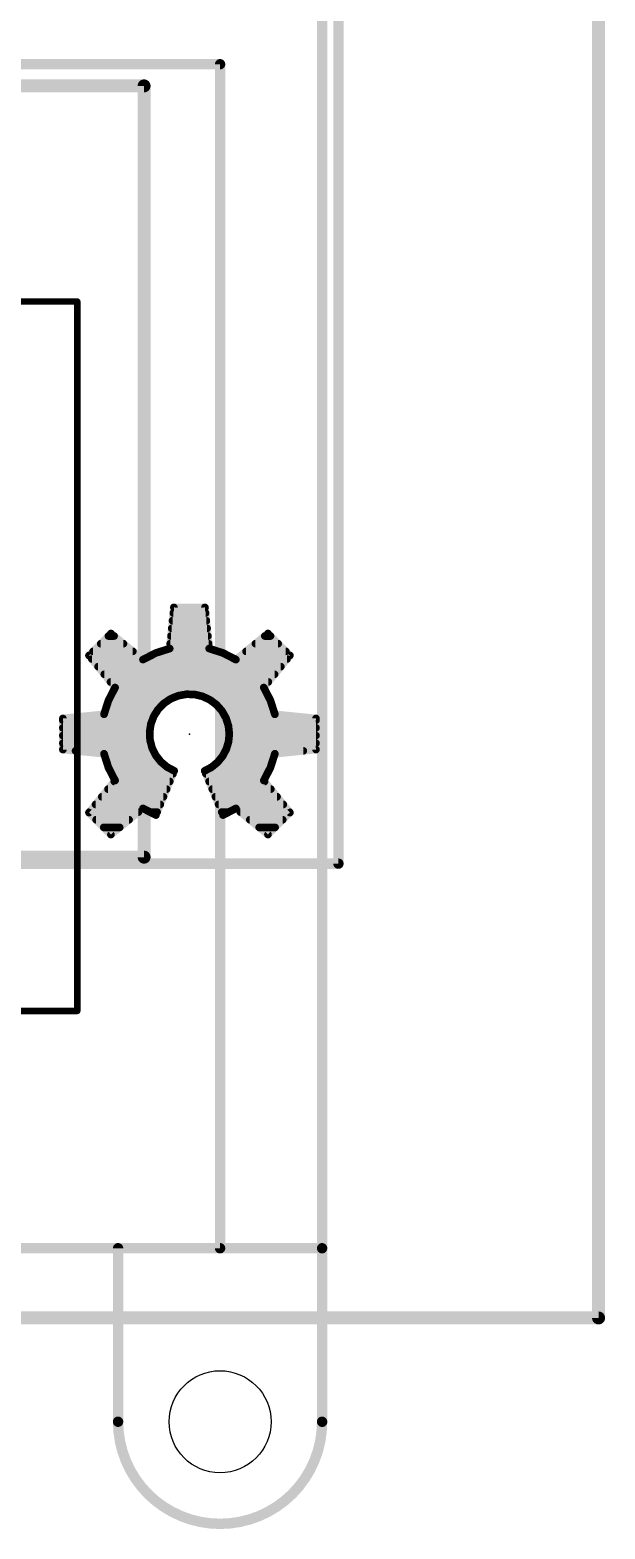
# Model space of a CAD drawing. Extents: x -5.1 to 50.9, y -12.7 to 61.1.
# Drawn here: x 39.67 to 50.95, y -4.15 to 25.23 of the extents above; entities that cross this region are included whole.
import ezdxf

# ---------------------------------------------------------------- set-up
doc = ezdxf.new("R2010")
doc.units = 0
for name, color, linetype in [('1', 12, 'CONTINUOUS'), ('16', 132, 'CONTINUOUS'), ('20', 53, 'CONTINUOUS'), ('21', 53, 'CONTINUOUS'), ('22', 53, 'CONTINUOUS'), ('24', 53, 'CONTINUOUS'), ('51', 53, 'CONTINUOUS')]:
    doc.layers.add(name, color=color, linetype=linetype)

msp = doc.modelspace()

# ---------------------------------------------------------------- linework, layer by layer
at = {"layer": '1', "const_width": 0.254}
for points in [[(50.82, 60.948), (50.82, -0.012)], [(50.82, -0.012), (0.02, -0.012)]]:
    msp.add_lwpolyline(points, dxfattribs=at)
at = {"layer": '1', "const_width": 0.127}
for points in [[(50.7565, -0.012, 1), (50.8835, -0.012)], [(50.82, -0.0755, 1), (50.82, 0.0515)]]:
    msp.add_lwpolyline(points, format="xyb", dxfattribs=at)
at = {"layer": '16', "const_width": 0.254}
for points in [[(50.82, 60.948), (50.82, -0.012)], [(50.82, -0.012), (0.02, -0.012)]]:
    msp.add_lwpolyline(points, dxfattribs=at)
at = {"layer": '16', "const_width": 0.127}
for points in [[(50.7565, -0.012, 1), (50.8835, -0.012)], [(50.82, -0.0755, 1), (50.82, 0.0515)]]:
    msp.add_lwpolyline(points, format="xyb", dxfattribs=at)
at = {"layer": '20', "const_width": 0.2032}
for points in [[(45.72, 8.89), (45.72, 31.75)], [(36.83, 8.89), (45.72, 8.89)]]:
    msp.add_lwpolyline(points, dxfattribs=at)
at = {"layer": '20', "const_width": 0.1016}
for points in [[(45.6692, 8.89, 1), (45.7708, 8.89)], [(45.72, 8.8392, 1), (45.72, 8.9408)]]:
    msp.add_lwpolyline(points, format="xyb", dxfattribs=at)
at = {"layer": '20'}
msp.add_circle((43.4, -2.046), 1, dxfattribs=at)
at = {"layer": '21', "const_width": 0.254}
for points in [[(8.89, 24.13), (41.91, 24.13)], [(41.91, 24.13), (41.91, 9.017)], [(8.89, 9.017), (41.91, 9.017)]]:
    msp.add_lwpolyline(points, dxfattribs=at)
at = {"layer": '21', "const_width": 0.127}
for points in [[(41.9735, 24.13, 1), (41.8465, 24.13)], [(41.91, 24.0665, 1), (41.91, 24.1935)], [(41.91, 8.9535, 1), (41.91, 9.0805)], [(41.8465, 9.017, 1), (41.9735, 9.017)]]:
    msp.add_lwpolyline(points, format="xyb", dxfattribs=at)
at = {"layer": '22', "const_width": 0.15}
for points in [[(42.4124, 13.1047), (42.4943, 13.9114)], [(42.483, 13.8), (43.115, 13.8)], [(42.4943, 13.9114), (43.1037, 13.9114)], [(43.1037, 13.9114), (43.1856, 13.1047)], [(42.4525, 13.5), (43.1455, 13.5)], [(42.4678, 13.65), (43.1302, 13.65)], [(40.829, 12.9692), (41.2598, 13.4)], [(41.0598, 13.2), (41.5051, 13.2)], [(41.2098, 13.35), (41.3211, 13.35)], [(41.2598, 13.4), (41.8882, 12.8876)], [(42.4221, 13.2), (43.1759, 13.2)], [(42.4373, 13.35), (43.1607, 13.35)], [(43.7098, 12.8876), (44.3382, 13.4)], [(44.0929, 13.2), (44.5382, 13.2)], [(44.2769, 13.35), (44.3882, 13.35)], [(44.3382, 13.4), (44.769, 12.9692)], [(41.3414, 12.3408), (40.829, 12.9692)], [(40.8854, 12.9), (41.873, 12.9)], [(40.9098, 13.05), (41.689, 13.05)], [(41.8882, 12.8876), (42.1413, 13.0179)], [(41.9123, 12.9), (43.6857, 12.9)], [(42.1413, 13.0179), (42.4124, 13.1047)], [(42.2415, 13.05), (43.3565, 13.05)], [(43.1856, 13.1047), (43.4567, 13.0179)], [(43.4567, 13.0179), (43.7098, 12.8876)], [(43.725, 12.9), (44.7126, 12.9)], [(43.909, 13.05), (44.6882, 13.05)], [(44.769, 12.9692), (44.2566, 12.3408)], [(41.0077, 12.75), (44.5903, 12.75)], [(41.1301, 12.6), (44.468, 12.6)], [(41.2111, 12.0877), (41.3414, 12.3408)], [(41.2524, 12.45), (44.3456, 12.45)], [(41.3204, 12.3), (44.2776, 12.3)], [(44.2566, 12.3408), (44.3869, 12.0877)], [(41.1243, 11.8166), (41.2111, 12.0877)], [(41.183, 12), (42.2695, 12)], [(41.2431, 12.15), (42.5065, 12.15)], [(42.3006, 12.0316), (42.1882, 11.9171)], [(42.434, 12.1208), (42.3006, 12.0316)], [(42.5827, 12.1808), (42.434, 12.1208)], [(42.7406, 12.2091), (42.5827, 12.1808)], [(42.901, 12.2046), (42.7406, 12.2091)], [(43.0571, 12.1674), (42.901, 12.2046)], [(43.2022, 12.0992), (43.0571, 12.1674)], [(43.0942, 12.15), (44.3549, 12.15)], [(43.3304, 12.0027), (43.2022, 12.0992)], [(43.4362, 11.8821), (43.3304, 12.0027)], [(43.3328, 12), (44.415, 12)], [(44.3869, 12.0877), (44.4737, 11.8166)], [(40.3176, 11.7347), (41.1243, 11.8166)], [(40.3176, 11.1253), (40.3176, 11.7347)], [(40.3176, 11.7), (42.0702, 11.7)], [(41.135, 11.85), (42.1451, 11.85)], [(42.1016, 11.7821), (42.0444, 11.6322)], [(42.1882, 11.9171), (42.1016, 11.7821)], [(43.5151, 11.7424), (43.4362, 11.8821)], [(43.4543, 11.85), (44.463, 11.85)], [(43.5638, 11.5896), (43.5151, 11.7424)], [(43.5286, 11.7), (45.2804, 11.7)], [(44.4737, 11.8166), (45.2804, 11.7347)], [(45.2804, 11.7347), (45.2804, 11.1253)], [(40.3176, 11.55), (42.0312, 11.55)], [(40.3176, 11.4), (42.0224, 11.4)], [(42.0444, 11.6322), (42.019, 11.4738)], [(42.019, 11.4738), (42.0265, 11.3136)], [(43.5803, 11.43), (43.5638, 11.5896)], [(43.5653, 11.2776), (43.5803, 11.43)], [(43.5679, 11.55), (45.2804, 11.55)], [(43.5773, 11.4), (45.2804, 11.4)], [(40.3176, 11.25), (42.0429, 11.25)], [(41.1243, 11.0434), (40.3176, 11.1253)], [(40.5668, 11.1), (42.0952, 11.1)], [(42.0265, 11.3136), (42.0665, 11.1582)], [(42.0665, 11.1582), (42.1375, 11.0144)], [(43.4486, 10.9959), (43.5208, 11.131)], [(43.5043, 11.1), (45.0312, 11.1)], [(43.5208, 11.131), (43.5653, 11.2776)], [(43.5569, 11.25), (45.2804, 11.25)], [(45.2804, 11.1253), (44.4737, 11.0434)], [(41.2111, 10.7723), (41.1243, 11.0434)], [(41.1542, 10.95), (42.1878, 10.95)], [(41.2022, 10.8), (42.3405, 10.8)], [(42.1375, 11.0144), (42.2363, 10.888)], [(42.2363, 10.888), (42.3589, 10.7845)], [(43.2331, 10.7804), (43.3515, 10.8775)], [(43.257, 10.8), (44.3958, 10.8)], [(43.3515, 10.8775), (43.4486, 10.9959)], [(43.4109, 10.95), (44.4438, 10.95)], [(44.4737, 11.0434), (44.3869, 10.7723)], [(40.829, 9.8908), (41.3414, 10.5192)], [(41.3414, 10.5192), (41.2111, 10.7723)], [(41.274, 10.65), (42.4759, 10.65)], [(41.3257, 10.5), (42.4138, 10.5)], [(42.5, 10.7082), (42.1412, 9.842)], [(42.3589, 10.7845), (42.5, 10.7082)], [(43.098, 10.7082), (43.2331, 10.7804)], [(43.4568, 9.842), (43.098, 10.7082)], [(43.1221, 10.65), (44.324, 10.65)], [(43.1842, 10.5), (44.2723, 10.5)], [(44.3869, 10.7723), (44.2566, 10.5192)], [(44.2566, 10.5192), (44.769, 9.8908)], [(41.2034, 10.35), (42.3516, 10.35)], [(43.2464, 10.35), (44.3946, 10.35)], [(40.9588, 10.05), (42.2274, 10.05)], [(41.0811, 10.2), (42.2895, 10.2)], [(41.8882, 9.9724), (41.2598, 9.46)], [(42.1412, 9.842), (41.8882, 9.9724)], [(43.3085, 10.2), (44.5169, 10.2)], [(43.3706, 10.05), (44.6392, 10.05)], [(43.7098, 9.9724), (43.4568, 9.842)], [(44.3382, 9.46), (43.7098, 9.9724)], [(41.2598, 9.46), (40.829, 9.8908)], [(40.8365, 9.9), (41.7994, 9.9)], [(40.9698, 9.75), (41.6155, 9.75)], [(42.0287, 9.9), (42.1652, 9.9)], [(43.4328, 9.9), (43.5693, 9.9)], [(43.7986, 9.9), (44.7615, 9.9)], [(43.9826, 9.75), (44.6282, 9.75)], [(44.769, 9.8908), (44.3382, 9.46)], [(41.1198, 9.6), (41.4315, 9.6)], [(44.1665, 9.6), (44.4782, 9.6)]]:
    msp.add_lwpolyline(points, dxfattribs=at)
at = {"layer": '22', "const_width": 0.075}
for points in [[(42.483, 13.8375, 1), (42.483, 13.7625)], [(42.4943, 13.9489, 1), (42.4943, 13.8739)], [(42.5316, 13.9076, 1), (42.457, 13.9152)], [(43.141, 13.9152, 1), (43.0664, 13.9076)], [(43.1037, 13.8739, 1), (43.1037, 13.9489)], [(43.115, 13.7625, 1), (43.115, 13.8375)], [(42.4525, 13.5375, 1), (42.4525, 13.4625)], [(42.4678, 13.6875, 1), (42.4678, 13.6125)], [(43.1302, 13.6125, 1), (43.1302, 13.6875)], [(43.1455, 13.4625, 1), (43.1455, 13.5375)], [(41.0598, 13.2375, 1), (41.0598, 13.1625)], [(41.2098, 13.3875, 1), (41.2098, 13.3125)], [(41.2835, 13.4291, 1), (41.2361, 13.3709)], [(41.2863, 13.3735, 1), (41.2333, 13.4265)], [(41.3211, 13.3125, 1), (41.3211, 13.3875)], [(41.5051, 13.1625, 1), (41.5051, 13.2375)], [(42.4221, 13.2375, 1), (42.4221, 13.1625)], [(42.4373, 13.3875, 1), (42.4373, 13.3125)], [(43.1607, 13.3125, 1), (43.1607, 13.3875)], [(43.1759, 13.1625, 1), (43.1759, 13.2375)], [(44.0929, 13.2375, 1), (44.0929, 13.1625)], [(44.2769, 13.3875, 1), (44.2769, 13.3125)], [(44.3647, 13.4265, 1), (44.3117, 13.3735)], [(44.3619, 13.3709, 1), (44.3145, 13.4291)], [(44.3882, 13.3125, 1), (44.3882, 13.3875)], [(44.5382, 13.1625, 1), (44.5382, 13.2375)], [(40.8581, 12.9929, 1), (40.7999, 12.9455)], [(40.8025, 12.9957, 1), (40.8555, 12.9427)], [(40.8854, 12.9375, 1), (40.8854, 12.8625)], [(40.9098, 13.0875, 1), (40.9098, 13.0125)], [(41.689, 13.0125, 1), (41.689, 13.0875)], [(41.871, 12.9209, 1), (41.9054, 12.8543)], [(41.8645, 12.8585, 1), (41.9119, 12.9167)], [(41.873, 12.8625, 1), (41.873, 12.9375)], [(41.9123, 12.9375, 1), (41.9123, 12.8625)], [(42.1298, 13.0536, 1), (42.1527, 12.9822)], [(42.1584, 12.9846, 1), (42.1241, 13.0513)], [(42.2415, 13.0875, 1), (42.2415, 13.0125)], [(42.3751, 13.1085, 1), (42.4497, 13.1009)], [(42.4238, 13.069, 1), (42.401, 13.1404)], [(43.197, 13.1404, 1), (43.1742, 13.069)], [(43.1483, 13.1009, 1), (43.2229, 13.1085)], [(43.3565, 13.0125, 1), (43.3565, 13.0875)], [(43.4739, 13.0513, 1), (43.4396, 12.9846)], [(43.4453, 12.9822, 1), (43.4682, 13.0536)], [(43.6861, 12.9167, 1), (43.7335, 12.8585)], [(43.6857, 12.8625, 1), (43.6857, 12.9375)], [(43.725, 12.9375, 1), (43.725, 12.8625)], [(43.6926, 12.8543, 1), (43.727, 12.9209)], [(43.909, 13.0875, 1), (43.909, 13.0125)], [(44.6882, 13.0125, 1), (44.6882, 13.0875)], [(44.7126, 12.8625, 1), (44.7126, 12.9375)], [(44.7981, 12.9455, 1), (44.7399, 12.9929)], [(44.7425, 12.9427, 1), (44.7955, 12.9957)], [(41.0077, 12.7875, 1), (41.0077, 12.7125)], [(41.1301, 12.6375, 1), (41.1301, 12.5625)], [(44.468, 12.5625, 1), (44.468, 12.6375)], [(44.5903, 12.7125, 1), (44.5903, 12.7875)], [(41.2524, 12.4875, 1), (41.2524, 12.4125)], [(41.3204, 12.3375, 1), (41.3204, 12.2625)], [(41.3747, 12.3236, 1), (41.3081, 12.358)], [(41.3123, 12.3171, 1), (41.3705, 12.3645)], [(44.2899, 12.358, 1), (44.2233, 12.3236)], [(44.2275, 12.3645, 1), (44.2857, 12.3171)], [(44.2776, 12.2625, 1), (44.2776, 12.3375)], [(44.3456, 12.4125, 1), (44.3456, 12.4875)], [(41.183, 12.0375, 1), (41.183, 11.9625)], [(41.1777, 12.1049, 1), (41.2444, 12.0706)], [(41.2468, 12.0763, 1), (41.1754, 12.0992)], [(41.2431, 12.1875, 1), (41.2431, 12.1125)], [(42.2797, 12.0628, 1), (42.3214, 12.0004)], [(42.2695, 11.9625, 1), (42.2695, 12.0375)], [(42.3273, 12.0054, 1), (42.2738, 12.0579)], [(42.4199, 12.1555, 1), (42.448, 12.086)], [(42.4548, 12.0896, 1), (42.4131, 12.1519)], [(42.5065, 12.1125, 1), (42.5065, 12.1875)], [(42.5761, 12.2177, 1), (42.5894, 12.1438)], [(42.5968, 12.146, 1), (42.5687, 12.2155)], [(42.7417, 12.2466, 1), (42.7396, 12.1716)], [(42.7473, 12.1722, 1), (42.734, 12.246)], [(42.9097, 12.2411, 1), (42.8923, 12.1681)], [(42.9, 12.1671, 1), (42.9021, 12.2421)], [(43.073, 12.2014, 1), (43.0411, 12.1335)], [(43.0484, 12.131, 1), (43.0658, 12.2039)], [(43.0942, 12.1875, 1), (43.0942, 12.1125)], [(43.2248, 12.1291, 1), (43.1797, 12.0692)], [(43.1863, 12.0652, 1), (43.2182, 12.1331)], [(43.3586, 12.0274, 1), (43.3022, 11.978)], [(43.3328, 12.0375, 1), (43.3328, 11.9625)], [(43.3079, 11.9728, 1), (43.353, 12.0327)], [(44.4226, 12.0992, 1), (44.3512, 12.0763)], [(44.3536, 12.0706, 1), (44.4203, 12.1049)], [(44.3549, 12.1125, 1), (44.3549, 12.1875)], [(44.415, 11.9625, 1), (44.415, 12.0375)], [(40.3551, 11.7347, 1), (40.2801, 11.7347)], [(40.3138, 11.772, 1), (40.3214, 11.6974)], [(40.3176, 11.7375, 1), (40.3176, 11.6625)], [(41.0886, 11.828, 1), (41.16, 11.8052)], [(41.135, 11.8875, 1), (41.135, 11.8125)], [(41.1281, 11.7793, 1), (41.1205, 11.8539)], [(42.07, 11.8024, 1), (42.1331, 11.7619)], [(42.1366, 11.7687, 1), (42.0665, 11.7955)], [(42.0702, 11.6625, 1), (42.0702, 11.7375)], [(42.1451, 11.8125, 1), (42.1451, 11.8875)], [(42.1614, 11.9434, 1), (42.215, 11.8909)], [(42.2198, 11.8969, 1), (42.1566, 11.9374)], [(43.4689, 11.9005, 1), (43.4036, 11.8637)], [(43.408, 11.8574, 1), (43.4644, 11.9068)], [(43.4543, 11.8875, 1), (43.4543, 11.8125)], [(43.5508, 11.7538, 1), (43.4794, 11.731)], [(43.4825, 11.724, 1), (43.5478, 11.7609)], [(43.5286, 11.7375, 1), (43.5286, 11.6625)], [(44.4775, 11.8539, 1), (44.4699, 11.7793)], [(44.438, 11.8052, 1), (44.5094, 11.828)], [(44.463, 11.8125, 1), (44.463, 11.8875)], [(45.3179, 11.7347, 1), (45.2429, 11.7347)], [(45.2766, 11.6974, 1), (45.2842, 11.772)], [(45.2804, 11.6625, 1), (45.2804, 11.7375)], [(40.3176, 11.5875, 1), (40.3176, 11.5125)], [(40.3176, 11.4375, 1), (40.3176, 11.3625)], [(41.9819, 11.4798, 1), (42.056, 11.4679)], [(42.0564, 11.4756, 1), (41.9815, 11.4721)], [(42.0093, 11.6456, 1), (42.0794, 11.6189)], [(42.0814, 11.6263, 1), (42.0073, 11.6382)], [(42.0224, 11.3625, 1), (42.0224, 11.4375)], [(42.0312, 11.5125, 1), (42.0312, 11.5875)], [(43.6011, 11.5934, 1), (43.5265, 11.5857)], [(43.5281, 11.5782, 1), (43.5996, 11.601)], [(43.5679, 11.5875, 1), (43.5679, 11.5125)], [(43.5773, 11.4375, 1), (43.5773, 11.3625)], [(43.6176, 11.4263, 1), (43.543, 11.4337)], [(43.543, 11.4261, 1), (43.6176, 11.4339)], [(45.2804, 11.5125, 1), (45.2804, 11.5875)], [(45.2804, 11.3625, 1), (45.2804, 11.4375)], [(40.3176, 11.2875, 1), (40.3176, 11.2125)], [(40.3214, 11.1626, 1), (40.3138, 11.088)], [(40.2801, 11.1253, 1), (40.3551, 11.1253)], [(40.5668, 11.1375, 1), (40.5668, 11.0625)], [(42.0628, 11.3229, 1), (41.9901, 11.3042)], [(41.989, 11.3118, 1), (42.0639, 11.3153)], [(42.1002, 11.1748, 1), (42.0329, 11.1417)], [(42.0302, 11.1489, 1), (42.1028, 11.1676)], [(42.0429, 11.2125, 1), (42.0429, 11.2875)], [(42.0952, 11.0625, 1), (42.0952, 11.1375)], [(43.5043, 11.1375, 1), (43.5043, 11.0625)], [(43.485, 11.1419, 1), (43.5567, 11.1201)], [(43.5539, 11.1133, 1), (43.4878, 11.1487)], [(43.5569, 11.2875, 1), (43.5569, 11.2125)], [(43.528, 11.2813, 1), (43.6026, 11.2739)], [(43.6012, 11.2667, 1), (43.5294, 11.2885)], [(45.0312, 11.0625, 1), (45.0312, 11.1375)], [(45.2429, 11.1253, 1), (45.3179, 11.1253)], [(45.2842, 11.088, 1), (45.2766, 11.1626)], [(45.2804, 11.2125, 1), (45.2804, 11.2875)], [(41.16, 11.0548, 1), (41.0886, 11.032)], [(41.1542, 10.9875, 1), (41.1542, 10.9125)], [(41.1205, 11.0061, 1), (41.1281, 11.0807)], [(41.2022, 10.8375, 1), (41.2022, 10.7625)], [(42.167, 11.0375, 1), (42.1079, 10.9913)], [(42.1038, 10.9978, 1), (42.1711, 11.0309)], [(42.1878, 10.9125, 1), (42.1878, 10.9875)], [(42.2605, 10.9166, 1), (42.2121, 10.8593)], [(42.2068, 10.8649, 1), (42.2658, 10.9111)], [(42.3405, 10.7625, 1), (42.3405, 10.8375)], [(43.257, 10.8375, 1), (43.257, 10.7625)], [(43.3225, 10.9013, 1), (43.3805, 10.8538)], [(43.3753, 10.8486, 1), (43.3277, 10.9065)], [(43.4109, 10.9875, 1), (43.4109, 10.9125)], [(43.4156, 11.0136, 1), (43.4817, 10.9783)], [(43.4776, 10.9722, 1), (43.4197, 11.0197)], [(44.3958, 10.7625, 1), (44.3958, 10.8375)], [(44.4699, 11.0807, 1), (44.4775, 11.0061)], [(44.5094, 11.032, 1), (44.438, 11.0548)], [(44.4438, 10.9125, 1), (44.4438, 10.9875)], [(41.2444, 10.7894, 1), (41.1777, 10.7551)], [(41.1754, 10.7608, 1), (41.2468, 10.7837)], [(41.274, 10.6875, 1), (41.274, 10.6125)], [(41.3257, 10.5375, 1), (41.3257, 10.4625)], [(41.3705, 10.4955, 1), (41.3123, 10.5429)], [(42.3767, 10.8175, 1), (42.341, 10.7515)], [(42.3347, 10.7558, 1), (42.3831, 10.8131)], [(42.4138, 10.4625, 1), (42.4138, 10.5375)], [(42.5346, 10.6938, 1), (42.4654, 10.7226)], [(42.4759, 10.6125, 1), (42.4759, 10.6875)], [(42.4822, 10.6752, 1), (42.5178, 10.7412)], [(43.1326, 10.7226, 1), (43.0634, 10.6938)], [(43.0803, 10.7413, 1), (43.1157, 10.6751)], [(43.1221, 10.6875, 1), (43.1221, 10.6125)], [(43.1842, 10.5375, 1), (43.1842, 10.4625)], [(43.2093, 10.8094, 1), (43.2569, 10.7514)], [(43.2508, 10.7473, 1), (43.2154, 10.8135)], [(44.2857, 10.5429, 1), (44.2275, 10.4955)], [(44.2723, 10.4625, 1), (44.2723, 10.5375)], [(44.324, 10.6125, 1), (44.324, 10.6875)], [(44.3512, 10.7837, 1), (44.4226, 10.7608)], [(44.4203, 10.7551, 1), (44.3536, 10.7894)], [(41.2034, 10.3875, 1), (41.2034, 10.3125)], [(41.3081, 10.502, 1), (41.3747, 10.5364)], [(42.3516, 10.3125, 1), (42.3516, 10.3875)], [(43.2464, 10.3875, 1), (43.2464, 10.3125)], [(44.2233, 10.5364, 1), (44.2899, 10.502)], [(44.3946, 10.3125, 1), (44.3946, 10.3875)], [(40.9588, 10.0875, 1), (40.9588, 10.0125)], [(41.0811, 10.2375, 1), (41.0811, 10.1625)], [(41.9054, 10.0057, 1), (41.871, 9.9391)], [(41.9119, 9.9433, 1), (41.8645, 10.0015)], [(42.2274, 10.0125, 1), (42.2274, 10.0875)], [(42.2895, 10.1625, 1), (42.2895, 10.2375)], [(43.3085, 10.2375, 1), (43.3085, 10.1625)], [(43.3706, 10.0875, 1), (43.3706, 10.0125)], [(43.7335, 10.0015, 1), (43.6861, 9.9433)], [(43.727, 9.9391, 1), (43.6926, 10.0057)], [(44.5169, 10.1625, 1), (44.5169, 10.2375)], [(44.6392, 10.0125, 1), (44.6392, 10.0875)], [(40.8555, 9.9173, 1), (40.8025, 9.8643)], [(40.7999, 9.9145, 1), (40.8581, 9.8671)], [(40.8365, 9.9375, 1), (40.8365, 9.8625)], [(40.9698, 9.7875, 1), (40.9698, 9.7125)], [(41.6155, 9.7125, 1), (41.6155, 9.7875)], [(41.7994, 9.8625, 1), (41.7994, 9.9375)], [(42.0287, 9.9375, 1), (42.0287, 9.8625)], [(42.1066, 9.8564, 1), (42.1758, 9.8276)], [(42.124, 9.8087, 1), (42.1584, 9.8753)], [(42.1652, 9.8625, 1), (42.1652, 9.9375)], [(43.4328, 9.9375, 1), (43.4328, 9.8625)], [(43.4396, 9.8753, 1), (43.474, 9.8087)], [(43.4222, 9.8276, 1), (43.4914, 9.8564)], [(43.5693, 9.8625, 1), (43.5693, 9.9375)], [(43.7986, 9.9375, 1), (43.7986, 9.8625)], [(43.9826, 9.7875, 1), (43.9826, 9.7125)], [(44.6282, 9.7125, 1), (44.6282, 9.7875)], [(44.7399, 9.8671, 1), (44.7981, 9.9145)], [(44.7955, 9.8643, 1), (44.7425, 9.9173)], [(44.7615, 9.8625, 1), (44.7615, 9.9375)], [(41.1198, 9.6375, 1), (41.1198, 9.5625)], [(41.2361, 9.4891, 1), (41.2835, 9.4309)], [(41.2333, 9.4335, 1), (41.2863, 9.4865)], [(41.4315, 9.5625, 1), (41.4315, 9.6375)], [(44.1665, 9.6375, 1), (44.1665, 9.5625)], [(44.3117, 9.4865, 1), (44.3647, 9.4335)], [(44.3145, 9.4309, 1), (44.3619, 9.4891)], [(44.4782, 9.5625, 1), (44.4782, 9.6375)]]:
    msp.add_lwpolyline(points, format="xyb", dxfattribs=at)
at = {"layer": '24'}
msp.add_point((42.799, 11.43), dxfattribs=at)
at = {"layer": '51'}
for points, const_width in [([(45.4, 31.354), (45.4, 1.354)], 0.2032), ([(7.4, 24.554), (43.4, 24.554)], 0.2032), ([(43.4, 24.554), (43.4, 1.354)], 0.2032), ([(40.6, 19.904), (10.2, 19.904)], 0.127), ([(40.6, 6.004), (40.6, 19.904)], 0.127), ([(10.2, 6.004), (40.6, 6.004)], 0.127), ([(45.4, 1.354), (5.4, 1.354)], 0.2032), ([(7.4, 1.354), (43.4, 1.354)], 0.2032), ([(41.4, -2.046), (41.4, 1.354)], 0.2032), ([(45.4, -2.046), (45.4, 1.354)], 0.2032)]:
    msp.add_lwpolyline(points, dxfattribs=dict(at, const_width=const_width))
for points, const_width in [([(43.4508, 24.554, 1), (43.3492, 24.554)], 0.1016), ([(43.4, 24.5032, 1), (43.4, 24.6048)], 0.1016), ([(40.6318, 19.904, 1), (40.5682, 19.904)], 0.0635), ([(40.6, 19.8723, 1), (40.6, 19.9357)], 0.0635), ([(40.5682, 6.004, 1), (40.6318, 6.004)], 0.0635), ([(40.6, 5.9723, 1), (40.6, 6.0358)], 0.0635), ([(41.4508, 1.354, 1), (41.3492, 1.354)], 0.1016), ([(43.3492, 1.354, 1), (43.4508, 1.354)], 0.1016), ([(43.4, 1.3032, 1), (43.4, 1.4048)], 0.1016), ([(45.4508, 1.354, 1), (45.3492, 1.354)], 0.1016), ([(45.3492, 1.354, 1), (45.4508, 1.354)], 0.1016), ([(45.4, 1.3032, 1), (45.4, 1.4048)], 0.1016), ([(41.4, -2.046, 1), (45.4, -2.046)], 0.2032), ([(41.4508, -2.046, 1), (41.3492, -2.046)], 0.1016), ([(41.3492, -2.046, 1), (41.4508, -2.046)], 0.1016), ([(45.4508, -2.046, 1), (45.3492, -2.046)], 0.1016), ([(45.3492, -2.046, 1), (45.4508, -2.046)], 0.1016)]:
    msp.add_lwpolyline(points, format="xyb", dxfattribs=dict(at, const_width=const_width))

doc.saveas('drawing.dxf')
